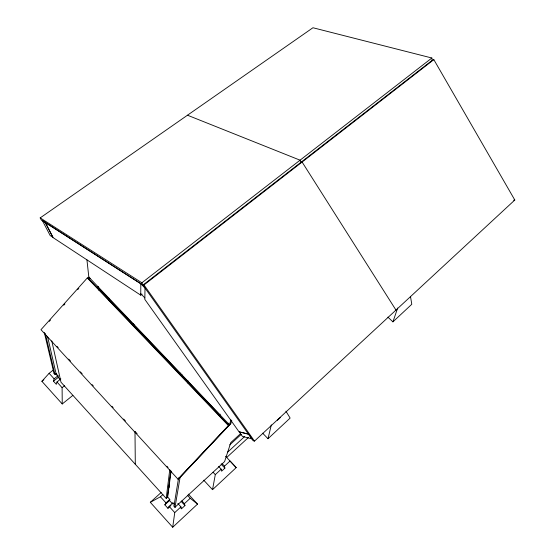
<?xml version="1.0" encoding="UTF-8"?>
<svg xmlns="http://www.w3.org/2000/svg" width="555" height="555" viewBox="0 0 555 555"><rect width="100%" height="100%" fill="white"/><g stroke="black" fill="none" stroke-linecap="round" stroke-linejoin="round"><path stroke-width="0.83" d="M140.741 295.177L140.817 283.737L45.184 222.347L53.12 237.637L140.741 295.177L142.08 294.129M142.295 335.116L142.316 333.451M51.768 340.86L60.981 382.194L166.195 498.397L169.788 469.509M170.767 470.89L167.36 497.335L166.195 498.397M167.617 497.46L171.086 471.091M161.172 492.486L150.315 502.324L172.702 527.25L174.749 512.598L180.93 506.881L177.843 503.482M167.672 497.051L169.788 499.389L169.643 500.43L164.835 504.835L167.943 508.283L170.947 505.522M187.5 382.936L187.868 380.466M172.751 503.864L172.91 502.837L174.45 504.53M240.412 433.809L230.818 442.557L224.588 461.607L175.012 507.228L173.972 506.077L178.592 477.876M175.012 507.228L180.063 477.46L230.762 423.611L231.768 420.322M203.754 480.193L212.53 489.67L215.298 474.636L221.188 469.197L218.635 466.471M262.654 433.184L268.003 438.721L271.326 424.873M60.849 378.919L56.971 381.993L56.305 384.324L53.481 381.188L54.133 378.857L58.011 375.79L56.09 373.668L56.45 375.215M86.941 259.886L88.814 277.07L229.465 424.776L230.942 419.899M387.91 317.134L392.926 321.858L397.671 308.025M164.835 504.835L165.973 502.879L169.788 499.389M167.943 508.283L169.095 506.34L172.91 502.837M87.308 277.944L40.98 329.698L178.009 479.194L228.896 425.456L88.037 278.097L87.308 277.944L228.389 425.574L228.896 425.456M49.305 321.366L50.463 320.075M63.756 305.222L64.914 303.925M77.631 289.717L78.789 288.427M87.933 278.353L89.078 277.077M89.05 279.637L90.167 278.215M96.688 287.636L97.84 286.345M72.851 395.389L62.243 403.964L41.882 381.292L49.117 373.307L53.537 369.838M132.416 324.994L133.575 323.725M133.547 326.18L134.705 324.904M179.66 374.341L180.826 373.078M180.833 375.568L181.998 374.313M219.003 415.431L220.182 414.169M227.501 424.45L228.688 423.188M178.009 479.194L228.389 425.574M212.53 489.67L236.201 467.608L230.048 461.004L224.491 466.144L224.879 468.142L221.591 471.188L221.188 469.197M392.926 321.858L411.789 304.272L410.464 296.349M172.702 527.25L197.511 504.12L188.367 494.13M268.003 438.721L290.14 418.075L285.915 411.186M180.424 507.554L181.513 508.762L184.961 505.57L184.392 503.676L190.226 498.286L197.511 504.12M40.196 217.893L141.886 282.793L142.926 285.076L253.142 440.76L254.495 441.107L514.804 200.015L433.837 59.635L432.178 60.335L142.926 285.076L41.299 220.002L40.196 217.893L312.951 27.75L431.866 58.004L432.178 60.335M277.382 420.288L280.455 417.443M226.745 457.445L248.383 437.527M227.39 452.381L244.491 436.688M229.756 444.881L241.161 434.454M150.315 502.324L160.444 496.767L162.927 494.512M168.193 486.125L169.469 484.973M229.465 424.776L230.755 423.618M62.243 403.964L62.104 387.674L64.616 385.669M53.481 381.188L58.365 377.324L58.011 375.79M41.882 381.292L43.873 379.724M55.001 374.382L54.057 373.342M56.36 373.307L54.938 374.431L45.323 333.541M141.886 282.793L431.866 58.004M142.926 285.076L143.988 284.951L433.837 59.635M513.611 200.223L514.804 200.015M248.557 434.121L239.011 431.783L144.827 299.381L145.015 288.031L140.817 283.737M187.486 115.218L300.061 160.18L300.678 162.511L302.1 162.039L395.972 310.078M140.755 293.685L144.848 297.903M98.644 288.274L133.394 324.613M135.191 326.486L180.729 374.105M182.526 375.985L220.266 415.452M175.075 507.18L173.979 505.966M225.573 456.259L236.201 467.608M221.938 463.425L224.491 466.144M221.084 464.105L224.879 468.142M213.058 472.229L215.298 474.636M56.992 346.341L58.164 347.617M68.688 359.092L70.443 361.007M80.378 371.843L82.133 373.758M92.075 384.601L93.24 385.871M111.95 406.281L113.123 407.557M123.647 419.032L125.402 420.947M135.337 431.783L137.092 433.698M166.909 466.221L168.082 467.497M187.41 495.199L190.226 498.286M168.442 485.868L169.608 487.151M181.825 500.86L184.392 503.676M181.145 501.366L184.961 505.57M58.15 377.289L60.349 379.717M169.74 500.776L172.529 503.85M49.117 373.307L54.133 378.857M56.971 381.993L62.104 387.674M160.444 496.767L165.973 502.879M169.095 506.34L174.749 512.598M143.988 284.951L254.495 441.107M180.93 506.881L181.513 508.762M44.275 332.396L53.995 373.39M47.605 336.774L56.312 374.632M98.554 287.185L98.686 288.662M98.589 286.831L98.894 290.286M108.953 298.195L109.127 300.768M134.99 431.367L135.302 464.278M248.779 434.246L239.205 431.873L242.438 436.417L252.067 438.887L248.779 434.246M44.997 222.055L42.215 220.279L50.179 235.549L52.954 237.367L44.997 222.055"/></g></svg>
